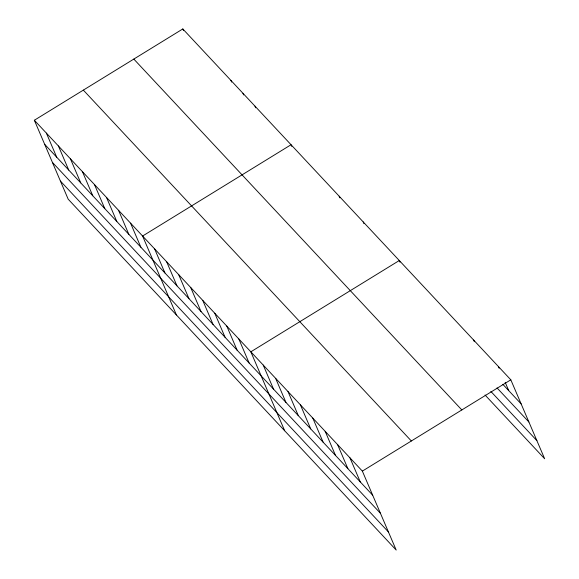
<?xml version="1.0" encoding="UTF-8"?>
<svg xmlns="http://www.w3.org/2000/svg" width="579" height="579" viewBox="0 0 579 579"><rect width="100%" height="100%" fill="white"/><g stroke="black" fill="none" stroke-linecap="round" stroke-linejoin="round"><path stroke-width="0.87" d="M34.349 120.244L362.36 471.111L396.188 550.05L68.184 199.183L34.349 120.244L182.812 28.95L510.816 379.817L544.651 458.756L485.05 395.008M362.36 471.111L510.816 379.817M502.84 384.326L521.136 403.889M497.028 387.916L528.895 421.997M490.862 391.418L536.892 440.648M133.821 59.08L461.825 409.946M83.34 90.114L411.351 440.988M44.67 144.316L372.673 495.183M52.428 162.424L380.439 513.291M60.426 181.075L388.429 531.942M498.425 366.565L499.134 368.222M505.185 382.335L508.746 390.637M473.644 340.054L474.353 341.711M400.009 262.186L399.293 260.521L250.837 351.815L284.665 430.754M363.214 221.931L363.923 223.588M339.156 196.194L339.873 197.859M291.765 146.4L291.049 144.736L142.593 236.029L176.429 314.969M254.97 106.138L255.679 107.803M242.941 93.277L243.658 94.934M230.92 80.409L231.629 82.073M182.812 28.95L183.521 30.607M349.969 457.859L360.283 481.931M337.579 444.6L347.892 468.679M325.181 431.348L335.502 455.42M312.79 418.096L323.111 442.168M300.4 404.837L310.72 428.909M288.009 391.585L298.33 415.657M275.618 378.326L285.939 402.398M263.228 365.074L273.541 389.146M238.809 338.954L249.129 363.026M226.78 326.086L237.101 350.157M214.751 313.225L225.072 337.296M202.73 300.356L213.043 324.428M190.701 287.488L201.022 311.567M178.672 274.627L188.993 298.699M166.643 261.759L176.964 285.831M154.622 248.898L164.935 272.97M130.565 223.168L140.885 247.24M118.536 210.3L128.856 234.372M106.514 197.432L116.828 221.511M94.486 184.571L104.806 208.643M82.457 171.702L92.778 195.774M70.428 158.841L80.749 182.913M58.407 145.973L68.72 170.045M46.378 133.112L56.699 157.184"/></g></svg>
